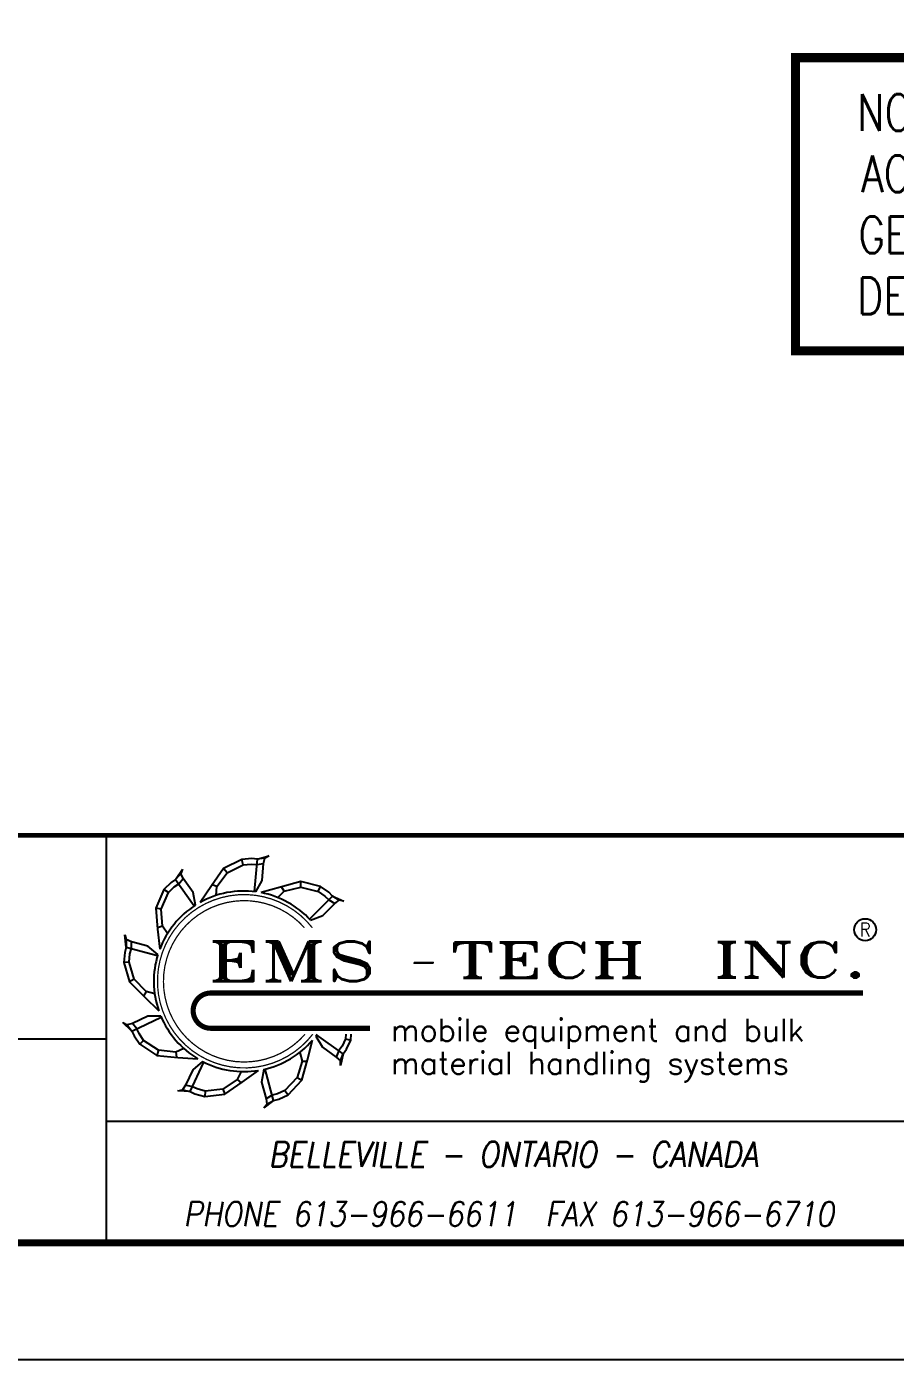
# Model space of a CAD drawing. Extents: x 0 to 68580, y 0 to 45720.
# Drawn here: x 53537 to 60647, y 0 to 10906 of the extents above; entities that cross this region are included whole.
import ezdxf
from ezdxf.enums import TextEntityAlignment as Align

# ---------------------------------------------------------------- set-up
doc = ezdxf.new("R2010")
doc.units = 0
doc.header["$LTSCALE"] = 40
for name, color, linetype in [('EMS_BORDER', 7, 'CONTINUOUS'), ('EMS_OBJECT', 252, 'CONTINUOUS'), ('EMS_REV', 7, 'CONTINUOUS'), ('EMS_SHEET', 252, 'CONTINUOUS')]:
    doc.layers.add(name, color=color, linetype=linetype)
doc.styles.add('EMS', font='Romans.shx', dxfattribs={"width": 0.85, "height": 240})
doc.styles.add('EMS_LOGO', font='Romant', dxfattribs={"width": 0.75, "height": 5.5})
doc.styles.add('EMS_STATUS', font='txt', dxfattribs={"oblique": 15, "height": 4.7625})
doc.styles.add('ROMANS', font='romans.shx', dxfattribs={"width": 0.8})

# ---------------------------------------------------------------- blocks, each defined once
blk = doc.blocks.new('EMS_BORDER')
at = {"layer": 'EMS_BORDER'}
for p, q in [((722.52, 12.7), (722.52, 57.17)), ((722.52, 34.94), (633.57, 34.94)), ((811.46, 25.96), (722.52, 25.96))]:
    blk.add_line(p, q, dxfattribs=at)
at = {"layer": 'EMS_BORDER', "color": 3}
for p, q in [((738.98, 54.57), (740.27, 54.95)), ((740.27, 54.95), (739.82, 54.7)), ((730.08, 52.37), (730.83, 53.49)), ((730.83, 53.49), (730.65, 53.01)), ((747.21, 50.54), (748.44, 50)), ((748.44, 50), (747.93, 50.1)), ((724.53, 46.3), (724.7, 45.82)), ((724.68, 44.97), (724.53, 46.3)), ((724.33, 36.75), (724.78, 36.49)), ((725.3, 35.82), (724.33, 36.75)), ((748.38, 33.35), (748.06, 32.05)), ((748.06, 32.05), (748.07, 32.56)), ((730.32, 29.3), (730.83, 29.39)), ((731.66, 29.22), (730.32, 29.3)), ((740.77, 28.24), (739.69, 27.45)), ((739.69, 27.45), (740.03, 27.84))]:
    blk.add_line(p, q, dxfattribs=at)
at = {"layer": 'EMS_BORDER', "const_width": 0.762}
blk.add_lwpolyline([(900.7, 12.7), (26.4, 12.7, -0.414214), (25.4, 13.7), (25.4, 595.9, -0.414214), (26.4, 596.9), (900.7, 596.9, -0.414214), (901.7, 595.9), (901.7, 13.7, -0.414214)], format="xyb", close=True, dxfattribs=at)
at = {"layer": 'EMS_BORDER', "const_width": 0.508}
blk.add_lwpolyline([(901.7, 57.17), (25.4, 57.17)], dxfattribs=at)
at = {"layer": 'EMS_BORDER', "color": 3}
for points in [[(738.82, 51.02), (739.52, 52.25), (739.68, 54.1), (739.82, 54.7), (738.98, 54.57), (738.39, 54.63), (737.29, 54.54), (735.31, 53.56), (733.98, 51.67), (732.75, 49.85)], [(734.5, 50.62), (734.59, 51.58), (735.7, 53.1), (737.45, 53.97), (738.34, 54.04), (738.93, 53.99), (739.68, 54.1)], [(737.45, 53.97), (737.29, 54.54)], [(738.98, 54.57), (738.67, 51.04)], [(732.24, 49.55), (731.99, 50.94), (730.92, 52.46), (730.65, 53.01), (730.08, 52.37), (729.6, 52.04), (728.81, 51.26), (727.93, 49.23), (728.12, 46.94), (728.35, 44.75)], [(729.2, 46.47), (728.64, 47.26), (728.52, 49.13), (729.3, 50.92), (729.94, 51.55), (730.42, 51.89), (730.92, 52.46)], [(730.08, 52.37), (732.12, 49.47)], [(735.7, 53.1), (735.31, 53.56)], [(729.3, 50.92), (728.81, 51.26)], [(734.59, 51.58), (734.06, 51.78)], [(744.8, 47.93), (746.13, 48.42), (747.44, 49.73), (747.93, 50.1), (747.21, 50.54), (746.8, 50.96), (745.89, 51.6), (743.75, 52.12), (741.52, 51.53), (739.41, 50.93)], [(741.24, 50.39), (741.93, 51.07), (743.75, 51.52), (745.65, 51.06), (746.38, 50.54), (746.8, 50.12), (747.44, 49.73)], [(741.93, 51.07), (741.65, 51.56)], [(743.75, 51.52), (743.75, 52.12)], [(745.65, 51.06), (745.89, 51.6)], [(747.21, 50.54), (744.7, 48.03)], [(728.52, 49.13), (727.93, 49.23)], [(728.64, 47.26), (728.11, 47.07)], [(728.15, 44.19), (727.06, 45.09), (725.27, 45.57), (724.7, 45.82), (724.68, 44.97), (724.53, 44.4), (724.42, 43.3), (725.05, 41.18), (726.67, 39.54), (728.25, 38.01)], [(727.8, 39.87), (726.86, 40.12), (725.56, 41.48), (725.01, 43.35), (725.1, 44.25), (725.25, 44.82), (725.27, 45.57)], [(724.68, 44.97), (728.11, 44.05)], [(725.01, 43.35), (724.42, 43.3)], [(725.56, 41.48), (725.05, 41.18)], [(726.86, 40.12), (726.58, 39.64)], [(728.46, 37.46), (727.05, 37.45), (725.36, 36.66), (724.78, 36.49), (725.3, 35.82), (725.55, 35.29), (726.18, 34.38), (728.02, 33.15), (730.31, 32.95), (732.51, 32.79)], [(725.3, 35.82), (728.52, 37.32)], [(730.97, 33.92), (730.09, 33.51), (728.22, 33.72), (726.59, 34.8), (726.09, 35.54), (725.84, 36.07), (725.36, 36.66)], [(745.39, 35.27), (746.1, 34.05), (747.62, 32.98), (748.07, 32.56), (748.38, 33.35), (748.72, 33.84), (749.19, 34.83), (749.24, 35.48)], [(748.38, 33.35), (745.47, 35.39)], [(748.65, 35.48), (748.62, 34.98), (748.24, 34.17), (747.9, 33.69), (747.62, 32.98)], [(748.62, 34.98), (749.19, 34.83)], [(726.59, 34.8), (726.18, 34.38)], [(728.22, 33.72), (728.02, 33.15)], [(730.09, 33.51), (730.18, 32.96)], [(739.71, 31.64), (739.47, 30.24), (739.95, 28.44), (740.03, 27.84), (740.77, 28.24), (741.34, 28.39), (742.35, 28.85), (743.87, 30.45), (744.48, 32.68), (745.01, 34.81)], [(743.63, 33.49), (743.88, 32.55), (743.35, 30.75), (742, 29.34), (741.19, 28.96), (740.62, 28.81), (739.95, 28.44)], [(733.03, 32.5), (731.95, 31.58), (731.16, 29.9), (730.83, 29.39), (731.66, 29.22), (732.19, 28.97), (733.26, 28.67), (735.46, 28.92), (737.35, 30.24), (739.13, 31.52)], [(731.66, 29.22), (733.16, 32.43)], [(743.88, 32.55), (744.44, 32.55)], [(737.22, 31.4), (736.81, 30.52), (735.25, 29.48), (733.3, 29.26), (732.44, 29.5), (731.91, 29.75), (731.16, 29.9)], [(740.77, 28.24), (739.85, 31.67)], [(743.35, 30.75), (743.87, 30.45)], [(733.3, 29.26), (733.26, 28.67)], [(735.25, 29.48), (735.46, 28.92)], [(736.81, 30.52), (737.23, 30.16)], [(742, 29.34), (742.35, 28.85)]]:
    blk.add_lwpolyline(points, dxfattribs=at)
at = {"layer": 'EMS_BORDER', "color": 2}
for points, const_width in [([(745, 47.09, 2.915636), (745.05, 35.48, 2.915636)], 0.14), ([(744.14, 47.09, 2.656614), (744.21, 35.48, 2.656614)], 0.14), ([(805.09, 39.97), (733.92, 39.97, 1), (733.92, 36.12), (751.28, 36.12)], 0.559)]:
    blk.add_lwpolyline(points, format="xyb", dxfattribs=dict(at, const_width=const_width))
at = {"layer": 'EMS_BORDER', "color": 3}
blk.add_circle((805.33, 46.87), 1.2, dxfattribs=at)
for start, end in [(82.6512, 119.1759), (42.6512, 79.1759), (122.6512, 159.1759), (162.6512, 199.1759), (202.6512, 239.1759), (322.6512, 324.1588), (282.6512, 319.1759), (242.6512, 279.1759)]:
    blk.add_arc((737.55, 41.25), 9.85, start, end, dxfattribs=at)
at = {"layer": 'EMS_SHEET'}
blk.add_lwpolyline([(0, 609.6), (0, 0), (914.4, 0), (914.4, 609.6)], close=True, dxfattribs=at)
at = {"layer": 'EMS_BORDER', "color": 3, "style": 'EMS', "width": 0.9}
blk.add_text('R', height=1.48, dxfattribs=at).set_placement((805.33, 46.87), align=Align.MIDDLE)
at = {"layer": 'EMS_BORDER', "color": 2, "style": 'EMS_LOGO', "width": 1.5}
for s, height, p in [('EMS', 4.296, (733.58, 41.28)), ('TECH', 3.859, (760.01, 41.62)), ('INC.', 3.859, (788.74, 41.65)), ('-', 1.93, (755.6, 42.39))]:
    blk.add_text(s, height=height, dxfattribs=at).set_placement(p)
at = {"layer": 'EMS_BORDER', "color": 3, "style": 'EMS'}
for s, p in [('mobile equipment and bulk', (753.57, 34.7)), ('material handling systems', (753.59, 31.1))]:
    blk.add_text(s, height=2.4354, dxfattribs=at).set_placement(p)
at = {"layer": 'EMS_BORDER', "color": 3, "style": 'EMS', "oblique": 10, "width": 0.85}
for s, height, p in [('BELLEVILLE - ONTARIO - CANADA', 2.7398, (766.9, 21)), ('PHONE 613-966-6611  FAX 613-966-6710', 2.6684, (766.44, 14.53))]:
    blk.add_text(s, height=height, dxfattribs=at).set_placement(p, align=Align.CENTER)
at = {"layer": 'EMS_BORDER', "color": 7, "style": 'EMS_STATUS', "oblique": 15}
for tag, p in [('STATUSLINE1', (678.04, 46.72)), ('STATUSLINE2', (678.04, 40.37))]:
    blk.add_attdef(tag, text='', height=4.76, dxfattribs=at).set_placement(p, align=Align.CENTER)
at = {"layer": 'EMS_BORDER', "color": 2, "style": 'EMS', "width": 0.85}
for tag, p in [('SCALE', (608.16, 47.68)), ('DATE', (608.16, 36.58)), ('DRAWN', (608.16, 25.48)), ('CHECKED', (608.16, 14.38))]:
    blk.add_attdef(tag, text='', height=3.17, dxfattribs=at).set_placement(p, align=Align.CENTER)
at = {"layer": 'EMS_BORDER', "color": 7, "style": 'EMS', "width": 0.85}
for tag, height, p in [('DRAWINGTITLELINE1', 3.81, (856.17, 43.6)), ('DRAWINGTITLELINE2', 3.81, (856.17, 37.25)), ('DRAWINGTITLELINE3', 3.81, (856.17, 30.9)), ('PROJECTTITLELINE1', 3.81, (678.04, 23.6)), ('PROJECTTITLELINE2', 3.81, (678.04, 17.25)), ('DWGNO1', 3.97, (856.17, 15.25))]:
    blk.add_attdef(tag, text='', height=height, dxfattribs=at).set_placement(p, align=Align.CENTER)
blk.add_attdef('REV', text='', height=3.81, dxfattribs=at).set_placement((893.7, 17.14), align=Align.MIDDLE_CENTER)
at = {"layer": 'EMS_BORDER', "color": 2, "style": 'EMS', "oblique": 10, "width": 0.85}
blk.add_attdef('APP', text='', height=2.54, dxfattribs=at).set_placement((818.7, 15.96), align=Align.CENTER)
blk = doc.blocks.new('*U157')
at = {"layer": 'EMS_REV', "style": 'ROMANS', "width": 0.8}
for s, p in [('NOTE:', (60333, 10052)), ('ACCESS DRAWINGS ARE FOR', (60367, 9552)), ('GENERAL GUIDANCE ONLY.  FINAL', (60345, 9052)), ('DESIGN IS BY SHIPYARD', (60333, 8552))]:
    blk.add_text(s, height=300, dxfattribs=at).set_placement(p)

msp = doc.modelspace()

# ---------------------------------------------------------------- linework, layer by layer
at = {"layer": 'EMS_REV', "const_width": 75}
msp.add_lwpolyline([(59829.041, 10652.472), (66767.009, 10652.472), (66767.009, 8252.868), (59829.041, 8252.868)], close=True, dxfattribs=at)

# ---------------------------------------------------------------- block references
at = {"layer": 'EMS_OBJECT', "xscale": 75, "yscale": 75, "zscale": 75}
msp.add_blockref('EMS_BORDER', (0, 0), dxfattribs=at)
at = {"layer": 'EMS_REV'}
msp.add_blockref('*U157', (0, 0), dxfattribs=at)

doc.saveas('drawing.dxf')
